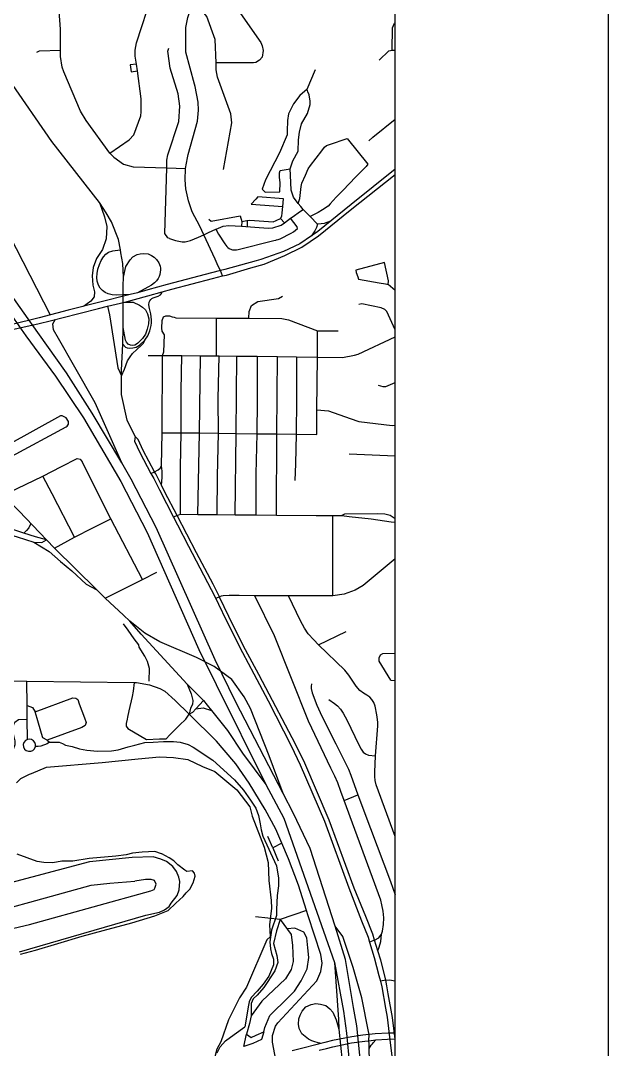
# Model space of a CAD drawing. Header units: millimetres. Extents: x 101 to 207, y 51 to 179.
# Drawn here: x 187.4 to 206.7, y 127.06 to 160.84 of the extents above; entities that cross this region are included whole.
import ezdxf

# ---------------------------------------------------------------- set-up
doc = ezdxf.new("R2010")
doc.units = ezdxf.units.MM
doc.header["$MEASUREMENT"] = 0
doc.layers.add('Streets', color=140, linetype='Continuous', true_color=0x00d7ff)
doc.layers.add('Waterline', color=70, linetype='Continuous', true_color=0x71ff00)

msp = doc.modelspace()

# ---------------------------------------------------------------- linework, layer by layer
for points in [[(100.697, 51.328), (206.696, 51.328), (206.696, 179.093), (100.697, 179.093)], [(107.697, 94.281), (199.696, 94.281), (199.696, 172.093), (107.697, 172.093)]]:
    msp.add_lwpolyline(points, close=True)
at = {"layer": 'Streets', "color": 4, "true_color": 0x00ffff}
for p, q in [((194.663, 154.245), (194.655, 154.082)), ((194.85, 154.068), (194.855, 154.275)), ((196.06, 154.193), (195.938, 154.34)), ((199.349, 152.893), (198.411, 152.643)), ((190.773, 152.124), (190.781, 152.409)), ((193.699, 152.367), (194.028, 152.453)), ((194.028, 152.453), (193.966, 152.629)), ((190.766, 151.314), (190.773, 152.124)), ((187.113, 151.143), (187.574, 150.489)), ((187.965, 150.596), (187.52, 151.229)), ((190.766, 150.762), (190.766, 151.314)), ((193.834, 149.827), (193.834, 151.062)), ((190.759, 150.209), (190.766, 150.762)), ((191.683, 145.967), (191.801, 146.025)), ((192.541, 144.589), (192.425, 144.532)), ((197.651, 141.947), (197.656, 144.589)), ((188.521, 143.511), (188.25, 143.792)), ((193.928, 141.916), (193.807, 141.864)), ((197.177, 140.34), (198.09, 140.779)), ((193.258, 140.188), (193.823, 139.037)), ((194.465, 138.458), (193.785, 139.851)), ((193.823, 139.037), (195.453, 135.749)), ((198.025, 135.226), (198.474, 135.419)), ((195.677, 133.669), (195.854, 133.248)), ((196.788, 131.621), (195.927, 131.318)), ((195.927, 131.318), (195.113, 131.404)), ((199.018, 130.648), (198.855, 130.582)), ((199.386, 129.325), (199.213, 129.3)), ((197.853, 127.724), (197.956, 126.668)), ((198.893, 125.435), (198.846, 127.085))]:
    msp.add_line(p, q, dxfattribs=at)
for points in [[(189.991, 154.865), (188.432, 156.864), (187.036, 158.883), (186.093, 160.444), (185.603, 161.158), (184.396, 162.57), (183.948, 163.026), (182.077, 164.746), (181.365, 165.519), (176.548, 170.59), (175.162, 172.093)], [(190.335, 156.481), (189.551, 157.557), (189.373, 157.862), (188.821, 159.158), (188.773, 159.303), (188.708, 159.659), (188.708, 160.55), (188.67, 161.145), (188.68, 162.252)], [(193.311, 162.236), (193.768, 162.091), (193.966, 161.963), (194.087, 161.851), (195.284, 160.115), (195.331, 160.01), (195.368, 159.854), (195.331, 159.637), (195.247, 159.532), (195.125, 159.465), (195.051, 159.448), (193.824, 159.453)], [(190.335, 156.481), (190.972, 156.922), (191.121, 157.083), (191.346, 157.707), (191.365, 157.845), (191.365, 158.262), (191.235, 159.187), (191.204, 159.408), (191.168, 159.664), (191.168, 159.866), (191.206, 160.105), (191.721, 161.697)], [(193.414, 153.805), (193.291, 154.083), (193.039, 154.562), (192.917, 154.923), (192.824, 155.307), (192.806, 155.607), (192.814, 155.981), (192.878, 156.327), (192.899, 156.438), (193.208, 157.533), (193.245, 157.895), (193.236, 158.157), (193.133, 158.668), (193.112, 158.744), (192.824, 159.804), (192.824, 160.605), (192.889, 160.939), (193.002, 161.279)], [(194.068, 155.947), (194.339, 157.478), (194.302, 157.778), (193.871, 158.974), (193.824, 159.214), (193.824, 159.453), (193.788, 160.21), (193.516, 160.973), (193.432, 161.078), (193.245, 161.201), (193.002, 161.279)], [(199.597, 159.866), (199.605, 160.6), (199.68, 160.756), (199.696, 160.772)], [(187.932, 159.804), (188.025, 159.848), (188.708, 159.86)], [(192.291, 153.682), (192.234, 153.705), (192.132, 153.85), (192.206, 156.003), (192.206, 156.248), (192.234, 156.426), (192.6, 157.523), (192.628, 158.023), (192.572, 158.429), (192.309, 159.269), (192.234, 159.832), (192.273, 159.932)], [(199.175, 159.542), (199.494, 159.838), (199.597, 159.866), (199.696, 159.867)], [(191.204, 159.408), (190.997, 159.385), (191.028, 159.157), (191.235, 159.187)], [(196.249, 155.973), (196.334, 156.233), (196.509, 156.55), (196.521, 156.924), (196.555, 157.178), (196.628, 157.45), (196.815, 157.783), (196.905, 158.083), (196.905, 158.196), (196.877, 158.4), (196.832, 158.502), (196.809, 158.587), (197.087, 159.232)], [(196.809, 158.587), (196.566, 158.377), (196.362, 158.1), (196.193, 157.778), (196.159, 157.557), (196.148, 157.201), (196.148, 157.082), (195.898, 156.494), (195.44, 155.611), (195.333, 155.306), (195.429, 155.204), (195.91, 155.21), (195.921, 155.504), (195.898, 155.696), (195.898, 155.838), (195.927, 155.917), (196.249, 155.973)], [(198.829, 156.893), (198.961, 157.005), (199.696, 157.597)], [(196.51, 154.834), (196.568, 154.999), (196.617, 155.386), (196.631, 155.497), (196.75, 155.765), (196.84, 155.969), (196.92, 156.075), (197.104, 156.317), (197.288, 156.558), (197.38, 156.679), (197.443, 156.734), (197.546, 156.768), (198.124, 156.96), (198.8, 156.122), (198.741, 156.045), (198.613, 155.914), (198.405, 155.701), (197.975, 155.259), (197.763, 155.042), (197.563, 154.816), (197.499, 154.744), (197.317, 154.627), (197.167, 154.531), (196.912, 154.4)], [(190.335, 156.481), (190.458, 156.349), (190.785, 156.125), (191.103, 156.037), (192.206, 156.003), (192.814, 155.981)], [(199.696, 155.953), (198.249, 154.798), (197.163, 153.912), (196.95, 153.767), (196.563, 153.502), (196.033, 153.254), (195.287, 152.996), (195.136, 152.952), (194.111, 152.664), (193.966, 152.629)], [(194.028, 152.453), (194.166, 152.478), (194.961, 152.713), (195.399, 152.835), (196.081, 153.127), (196.632, 153.395), (197.178, 153.766), (198.225, 154.608), (199.696, 155.782)], [(197.149, 154.154), (196.912, 154.4), (196.677, 154.635), (196.597, 154.731), (196.51, 154.834), (196.36, 155.04), (196.283, 155.272), (196.261, 155.758), (196.249, 155.973)], [(186.331, 155.52), (186.526, 154.765), (187.258, 153.354), (188.373, 151.172)], [(189.991, 154.865), (190.162, 154.393), (190.23, 154.072), (190.211, 153.666), (190.09, 153.323), (189.899, 153.024), (189.789, 152.734), (189.748, 152.452), (189.775, 152.15), (189.829, 151.928), (189.815, 151.768), (189.711, 151.62), (189.465, 151.454)], [(190.677, 153.309), (190.616, 153.654), (190.392, 154.227), (190.214, 154.528), (189.991, 154.865)], [(193.585, 154.317), (193.658, 154.247), (194.611, 154.423), (194.663, 154.245), (194.825, 154.274), (194.925, 154.278), (195.69, 154.229), (195.788, 154.268), (195.938, 154.34), (195.972, 154.413), (195.99, 154.525), (196.009, 154.728), (196.029, 154.983), (195.191, 155.047), (195.127, 154.977), (194.971, 154.807), (196.009, 154.728)], [(187.52, 151.229), (185.678, 153.821), (185.261, 154.468)], [(192.291, 153.682), (192.487, 153.611), (192.703, 153.571), (192.806, 153.577), (192.975, 153.618), (193.247, 153.723), (193.414, 153.805), (193.572, 153.875), (193.816, 153.985), (193.824, 153.988), (194.049, 154.083), (194.237, 154.111), (194.655, 154.082), (195.528, 154.022), (195.686, 154.028), (195.958, 154.117), (196.06, 154.193), (196.267, 154.348), (196.313, 154.384), (196.591, 154.576), (196.677, 154.635)], [(193.816, 153.985), (193.897, 153.823), (194.109, 153.503), (194.169, 153.421), (194.2, 153.388), (194.247, 153.356), (194.321, 153.323), (194.363, 153.311), (194.415, 153.306), (194.486, 153.306), (194.546, 153.315), (195.666, 153.607), (195.712, 153.618), (195.777, 153.626), (195.806, 153.635), (195.853, 153.646), (195.928, 153.675), (196.28, 153.856), (196.355, 153.895), (196.493, 154.013), (196.484, 154.067), (196.267, 154.348)], [(197.149, 154.154), (197.113, 154.044), (197.065, 153.937), (196.95, 153.767)], [(197.572, 154.246), (197.37, 154.176), (197.271, 154.161), (197.149, 154.154)], [(193.966, 152.629), (193.888, 152.773), (193.784, 152.999), (193.414, 153.805)], [(190.995, 151.839), (190.556, 151.823), (190.413, 151.834), (190.278, 151.865), (190.18, 151.905), (190.089, 151.973), (190.019, 152.054), (189.955, 152.154), (189.921, 152.277), (189.908, 152.405), (189.918, 152.528), (189.943, 152.677), (189.993, 152.828), (190.051, 152.961), (190.123, 153.081), (190.204, 153.169), (190.291, 153.238), (190.434, 153.274), (190.505, 153.284), (190.677, 153.309)], [(190.781, 152.409), (190.756, 152.856), (190.694, 153.213), (190.677, 153.309)], [(190.781, 152.409), (190.861, 152.757), (190.996, 152.981), (191.089, 153.079), (191.224, 153.16), (191.327, 153.183), (191.442, 153.19), (191.589, 153.174), (191.705, 153.124), (191.789, 153.071), (191.866, 152.99), (191.941, 152.882), (191.983, 152.772), (191.992, 152.711), (191.996, 152.653), (191.989, 152.574), (191.974, 152.502), (191.948, 152.433), (191.918, 152.37), (191.865, 152.288), (191.8, 152.222), (191.699, 152.144), (191.579, 152.078), (191.238, 151.9)], [(198.411, 152.643), (198.42, 152.568), (198.472, 152.424), (198.499, 152.351), (199.168, 152.227), (199.379, 152.191), (199.467, 152.167), (199.476, 152.296), (199.349, 152.893)], [(193.966, 152.629), (193.674, 152.553), (192.213, 152.167), (191.584, 151.992), (191.238, 151.9), (190.995, 151.839), (189.962, 151.583), (188.968, 151.325), (188.018, 151.081), (187.083, 150.847), (185.908, 150.524), (185.449, 150.398), (185.301, 150.294)], [(188.415, 150.994), (188.754, 151.081), (189.957, 151.388), (190.259, 151.456), (190.828, 151.592), (191.575, 151.798), (192.049, 151.931), (192.369, 152.021), (193.699, 152.367)], [(199.696, 151.971), (199.467, 152.167)], [(190.718, 149.17), (190.818, 149.396), (190.916, 149.667), (190.995, 149.8), (191.071, 149.904), (191.358, 150.164), (191.434, 150.248), (191.48, 150.34), (191.577, 150.491), (191.65, 150.65), (191.691, 150.829), (191.695, 150.917), (191.697, 151.01), (191.677, 151.211), (191.632, 151.383), (191.613, 151.499), (191.619, 151.592), (191.642, 151.634), (191.676, 151.674), (191.708, 151.708), (191.755, 151.738), (191.923, 151.789), (191.99, 151.83), (192.03, 151.873), (192.049, 151.931)], [(194.891, 151.062), (194.901, 151.284), (194.984, 151.485), (195.19, 151.618), (195.863, 151.713), (195.995, 151.786)], [(190.259, 151.456), (190.318, 151.174), (190.591, 149.437), (190.718, 149.17)], [(190.828, 151.592), (191.096, 151.589), (191.302, 151.491), (191.4, 151.429), (191.5, 151.342), (191.57, 151.206), (191.608, 151.045), (191.605, 150.882), (191.559, 150.7), (191.498, 150.537), (191.403, 150.395), (191.251, 150.243), (191.206, 150.207), (191.156, 150.184), (191.089, 150.171), (191.01, 150.184), (190.934, 150.211), (190.881, 150.274), (190.847, 150.346), (190.766, 150.762)], [(199.696, 150.688), (199.428, 151.284), (199.353, 151.351), (199.241, 151.401), (198.605, 151.541), (198.502, 151.513)], [(190.73, 146.316), (189.851, 148.29), (189.183, 149.459), (188.651, 150.402), (188.488, 150.681), (188.464, 150.882), (188.55, 151.029)], [(192.057, 149.838), (192.104, 149.961), (192.123, 150.514), (192.051, 150.639), (192.042, 150.734), (192.048, 150.984), (192.097, 151.106), (192.166, 151.142), (192.294, 151.145), (192.377, 151.112), (192.439, 151.093), (192.501, 151.081)], [(192.501, 151.081), (193.834, 151.062), (194.891, 151.062), (195.976, 151.05), (196.191, 151.011), (197.146, 150.655), (197.829, 150.645)], [(188.25, 143.792), (187.352, 144.724), (186.867, 145.206), (186.248, 145.865), (186.108, 145.988), (185.668, 146.46), (185.368, 146.833), (185.116, 147.211), (184.863, 147.639), (184.703, 147.885), (184.438, 148.4), (184.059, 149.214), (183.77, 149.876), (183.629, 150.317), (183.574, 150.478), (183.494, 150.75)], [(185.301, 150.294), (185.449, 150.256), (187.122, 150.696), (187.974, 150.881), (188.415, 150.994)], [(187.574, 150.489), (188.551, 149.157), (189.467, 147.789), (190.688, 145.705), (191.561, 144.032), (193.258, 140.188)], [(193.785, 139.851), (191.856, 144.19), (191.035, 145.779), (190.73, 146.316), (189.755, 147.949), (188.909, 149.273), (187.965, 150.596)], [(190.759, 150.209), (190.844, 150.11), (190.903, 150.089), (190.979, 150.08), (191.083, 150.088), (191.196, 150.113), (191.31, 150.179), (191.48, 150.34)], [(197.13, 147.251), (197.13, 148.057), (197.146, 149.787), (197.146, 150.655)], [(197.146, 149.787), (197.968, 149.777), (198.361, 149.848), (198.483, 149.888), (199.696, 150.454)], [(191.166, 147.179), (190.901, 147.712), (190.72, 148.556), (190.718, 149.17), (190.718, 149.356), (190.759, 150.209)], [(191.594, 149.84), (191.973, 149.843), (192.057, 149.838), (192.693, 149.838), (193.311, 149.833), (193.834, 149.827), (193.918, 149.826), (194.499, 149.821), (195.168, 149.819), (195.837, 149.809), (196.464, 149.799), (197.146, 149.787)], [(192.031, 146.213), (192.051, 147.3), (192.057, 149.838)], [(192.646, 144.629), (192.653, 146.176), (192.668, 147.296), (192.669, 148.682), (192.693, 149.838)], [(193.217, 144.623), (193.276, 147.296), (193.311, 149.833)], [(193.858, 144.618), (193.869, 145.88), (193.894, 147.29), (193.883, 148.419), (193.918, 149.826)], [(194.443, 144.613), (194.483, 147.278), (194.499, 149.821)], [(195.168, 149.819), (195.165, 148.353), (195.157, 147.273), (195.126, 145.953), (195.125, 144.607)], [(195.798, 144.596), (195.812, 147.268), (195.837, 149.809)], [(196.464, 149.799), (196.454, 148.399), (196.451, 147.253), (196.422, 146.281), (196.408, 145.735)], [(199.138, 148.87), (199.297, 148.819), (199.391, 148.824), (199.696, 148.948)], [(197.13, 148.057), (197.505, 148.024), (198.215, 147.774), (198.505, 147.673), (199.6, 147.539), (199.696, 147.552)], [(192.051, 147.3), (192.668, 147.296), (193.276, 147.296), (193.894, 147.29), (194.483, 147.278), (195.157, 147.273), (195.812, 147.268), (196.451, 147.253), (196.475, 147.256), (197.13, 147.251)], [(191.166, 147.179), (191.144, 147.028), (191.32, 146.653), (191.683, 145.967), (191.774, 145.796), (191.958, 145.425), (192.425, 144.532), (192.556, 144.283), (192.916, 143.577), (193.658, 142.162), (193.807, 141.864), (193.903, 141.672), (194.155, 141.146), (194.681, 140.091), (195.059, 139.385), (195.531, 138.499), (196.283, 137.019), (196.575, 136.403), (197.375, 134.555), (198.174, 132.366), (198.596, 131.278), (198.808, 130.741), (198.855, 130.582), (199.006, 130.071), (199.159, 129.485), (199.213, 129.3)], [(199.129, 130.297), (199.018, 130.648), (198.967, 130.842), (198.736, 131.425), (198.347, 132.351), (197.533, 134.584), (196.727, 136.453), (196.431, 137.077), (195.343, 139.131), (195.217, 139.367), (194.782, 140.177), (194.385, 140.977), (193.943, 141.888), (193.928, 141.916), (193.719, 142.331), (193.175, 143.361), (192.541, 144.589), (192.142, 145.349), (192.027, 145.581), (191.839, 145.954), (191.801, 146.025), (191.428, 146.725), (191.266, 147.085), (191.166, 147.179)], [(198.188, 146.616), (199.696, 146.548)], [(186.867, 145.206), (187.013, 145.337), (188.128, 145.881), (188.745, 146.193), (189.26, 146.46), (189.353, 146.438), (189.428, 146.349)], [(191.402, 142.487), (190.363, 144.479), (189.428, 146.349)], [(191.801, 146.025), (191.921, 146.083), (191.983, 146.145), (192.031, 146.213)], [(192.027, 145.581), (192.046, 145.836), (192.046, 146.04), (192.031, 146.213)], [(189.167, 143.878), (188.437, 145.298), (188.128, 145.881)], [(188.25, 143.792), (187.891, 143.886), (187.513, 144.006), (187.245, 144.09), (186.36, 144.354), (185.639, 144.535), (185.242, 144.591), (185.137, 144.6), (184.84, 144.622), (184.262, 144.645), (183.876, 144.645), (183.423, 144.606), (183.049, 144.547), (182.534, 144.441), (182.403, 144.409), (181.593, 144.216), (180.412, 143.945), (180.33, 143.8)], [(192.541, 144.589), (192.646, 144.629), (193.217, 144.623), (193.858, 144.618), (194.443, 144.613), (195.125, 144.607), (195.798, 144.596)], [(195.798, 144.596), (197.108, 144.584), (197.656, 144.589), (197.945, 144.585)], [(199.696, 144.477), (199.528, 144.587), (199.359, 144.634), (199.121, 144.642), (198.039, 144.632), (197.945, 144.585)], [(197.945, 144.585), (198.183, 144.549), (198.909, 144.475), (199.568, 144.373), (199.696, 144.363)], [(180.33, 143.8), (180.452, 143.764), (181.818, 144.078), (182.447, 144.232), (182.526, 144.252), (183.081, 144.366), (183.474, 144.425), (183.915, 144.464), (184.313, 144.464), (184.581, 144.45), (184.911, 144.433), (185.225, 144.407), (185.573, 144.362), (185.954, 144.263), (186.352, 144.165), (187.293, 143.886), (187.836, 143.713)], [(187.739, 144.322), (187.677, 144.177), (187.601, 144.098), (187.513, 144.006)], [(188.521, 143.511), (189.167, 143.878), (189.775, 144.184), (190.363, 144.479)], [(187.836, 143.713), (188.104, 143.704), (188.25, 143.792)], [(187.836, 143.713), (188.337, 143.4), (188.718, 143.076), (189.085, 142.768), (189.551, 142.328), (189.905, 142.144)], [(190.991, 141.113), (190.777, 141.314), (190.177, 141.876), (189.905, 142.144), (188.521, 143.511)], [(199.696, 143.165), (198.652, 142.293), (198.381, 142.131), (198.025, 142.002), (197.651, 141.947), (196.201, 141.947), (195.088, 141.953), (194.576, 141.958), (194.428, 141.96), (194.247, 141.962), (194.047, 141.952), (193.991, 141.94), (193.928, 141.916)], [(190.177, 141.876), (190.813, 142.186), (191.402, 142.487), (191.87, 142.722)], [(199.252, 130.842), (199.278, 130.935), (199.314, 131.155), (199.323, 131.372), (199.299, 131.598), (199.264, 131.8), (199.224, 131.953), (198.025, 135.226), (197.912, 135.521), (197.812, 135.805), (197.718, 136.03), (197.585, 136.295), (196.853, 137.837), (195.733, 140.64), (195.088, 141.953)], [(199.696, 134.043), (199.078, 135.744), (199.044, 135.881), (199.027, 136.02), (199.025, 136.154), (199.054, 136.693), (199.129, 137.679), (199.129, 137.787), (199.118, 137.89), (199.094, 138.045), (199.039, 138.328), (198.996, 138.441), (198.934, 138.54), (198.862, 138.619), (198.763, 138.686), (198.654, 138.751), (198.536, 138.845), (198.418, 138.988), (198.172, 139.339), (198.041, 139.505), (197.177, 140.34), (197.026, 140.5), (196.841, 140.705), (196.721, 140.888), (196.594, 141.127), (196.201, 141.947)], [(191.627, 139.147), (191.629, 139.566), (191.57, 139.797), (191.482, 139.968), (191.3, 140.267), (191.288, 140.337), (191.132, 140.536), (190.931, 140.822), (190.781, 141.029)], [(196.026, 135.454), (195.567, 136.693), (194.946, 138.25), (194.746, 138.629), (194.336, 139.197), (193.757, 139.629), (193.178, 139.923), (191.968, 140.439), (191.484, 140.723), (190.991, 141.113)], [(193.405, 138.511), (192.87, 139.049), (191.365, 140.695), (190.991, 141.113)], [(199.559, 139.177), (199.175, 139.8), (199.175, 139.917), (199.213, 140.006)], [(199.213, 140.006), (199.297, 140.055), (199.696, 140.061)], [(182.871, 138.648), (183.115, 138.71), (183.316, 138.761), (184.827, 139.088), (185.696, 139.143), (186.342, 139.154), (187.605, 139.143)], [(187.605, 139.143), (191.128, 139.099), (191.206, 139.098), (191.636, 139.027)], [(187.626, 137.232), (187.618, 137.897), (187.617, 138.346), (187.605, 139.143)], [(191.128, 139.099), (191.099, 138.816), (191.062, 138.644), (190.958, 138.174), (190.912, 137.961), (190.899, 137.902), (190.869, 137.757), (190.872, 137.672), (190.922, 137.593), (191.537, 137.227), (191.967, 137.248), (192.178, 137.257), (192.306, 137.386), (192.487, 137.569), (192.618, 137.701), (192.826, 137.898), (192.938, 138.06)], [(191.636, 139.027), (191.973, 138.909), (192.141, 138.815), (192.471, 138.513), (192.938, 138.06)], [(192.87, 139.049), (192.999, 138.733), (193.059, 138.513), (193.047, 138.376), (192.984, 138.262), (192.938, 138.06)], [(196.954, 139.06), (196.941, 138.974), (196.941, 138.902), (196.978, 138.761), (197.129, 138.359), (197.231, 138.123), (197.398, 137.774), (197.747, 137.093), (198.076, 136.436), (198.165, 136.258), (198.24, 136.061), (198.474, 135.419), (198.888, 134.314), (199.539, 132.568), (199.696, 132.13)], [(199.559, 139.177), (199.696, 139.174)], [(192.938, 138.06), (193.061, 138.131), (193.157, 138.239), (193.405, 138.511)], [(193.405, 138.511), (193.532, 138.364), (193.668, 138.185)], [(197.52, 138.542), (197.703, 138.414), (197.802, 138.334), (197.902, 138.223), (197.989, 138.1), (198.122, 137.856), (198.493, 137.083), (198.583, 136.919), (198.652, 136.817), (198.727, 136.761), (198.819, 136.722), (199.054, 136.693)], [(187.617, 138.346), (187.798, 138.28), (187.876, 138.142)], [(193.157, 138.239), (193.395, 138.269), (193.668, 138.185)], [(193.668, 138.185), (194.19, 137.524), (194.683, 136.787), (195.453, 135.749)], [(198.695, 98.911), (197.972, 102.275), (197.319, 105.306), (196.836, 107.731), (196.741, 108.393), (196.689, 108.899), (196.678, 109.572), (196.72, 110.309), (197.088, 112.982), (197.93, 118.632), (198.418, 122.006), (198.52, 123.03), (198.577, 123.921), (198.609, 125.34), (198.545, 126.759), (198.44, 127.834), (198.334, 128.432), (198.071, 130.01), (197.723, 131.101), (196.91, 133.649), (196.362, 134.807), (196.026, 135.454), (194.465, 138.458)], [(186.639, 135.778), (186.843, 136.225), (187.128, 136.79), (187.228, 137.064), (187.225, 137.188), (187.183, 137.363), (187.148, 137.506), (187.151, 137.65), (187.209, 137.805), (187.336, 137.884), (187.618, 137.897)], [(195.778, 126.711), (195.744, 126.889), (195.667, 127.292), (195.667, 127.509), (195.77, 127.815), (195.845, 127.932), (197.126, 129.312), (197.258, 129.612), (197.296, 129.885), (197.258, 130.169), (196.847, 131.437), (196.788, 131.621), (196.528, 132.444), (196.201, 133.318), (195.981, 133.823), (195.78, 134.285), (195.425, 134.937), (194.901, 135.793), (194.471, 136.428), (194.403, 136.507), (193.834, 137.173), (192.938, 138.06)], [(188.278, 137.214), (188.35, 137.142), (188.514, 137.145), (188.666, 137.142), (188.784, 137.102), (188.876, 137.047), (189.1, 136.997), (189.337, 136.925), (189.58, 136.879), (189.925, 136.853), (190.382, 136.863), (190.609, 136.895), (190.935, 136.991), (191.152, 137.05), (191.481, 137.132), (191.757, 137.142), (192.095, 137.162), (192.421, 137.168), (192.645, 137.142), (192.908, 137.063), (193.062, 136.981), (193.713, 136.55), (194.427, 135.905), (194.717, 135.567), (194.952, 135.238), (195.126, 134.972), (195.208, 134.732), (195.264, 134.459), (195.297, 134.262), (195.353, 134.061), (195.8, 133.081), (195.873, 132.683), (195.866, 132.424), (195.827, 132.114), (195.803, 131.654), (195.797, 131.457), (195.639, 130.976), (195.58, 130.588), (195.606, 130.358), (195.639, 130.207), (195.705, 130.023), (195.705, 129.838), (195.553, 129.457), (195.369, 129.201), (195.172, 128.964), (194.968, 128.76), (194.902, 128.615), (194.869, 128.451), (194.83, 128.175), (194.766, 127.797)], [(188.35, 137.142), (188.272, 137.089), (188.069, 137.013), (187.978, 136.998), (187.887, 136.997)], [(195.453, 135.749), (196.047, 134.649), (197.703, 129.905), (197.998, 128.316), (198.103, 127.59), (198.261, 125.833), (198.259, 125.028), (198.268, 123.949), (198.221, 123.236), (198.1, 122.101), (197.566, 118.656), (196.771, 113.15), (196.331, 110.267), (196.299, 109.141), (196.341, 108.488), (196.447, 107.72), (196.898, 105.685), (197.656, 102.149), (198.14, 99.897), (198.359, 98.795)], [(195.981, 133.823), (195.677, 133.669), (195.522, 134.048)], [(187.371, 130.258), (191.519, 131.462), (191.96, 131.561), (192.129, 131.644), (192.278, 131.746), (192.347, 131.854), (192.543, 132.104), (192.608, 132.294), (192.628, 132.573), (192.6, 132.711), (192.525, 132.895), (192.403, 133.056), (192.188, 133.229), (192.01, 133.301), (191.757, 133.378), (191.065, 133.352), (189.662, 133.211), (186.742, 132.438)], [(184.208, 131.813), (184.556, 131.448), (184.883, 131.187), (185.088, 131.065), (185.425, 130.925), (185.855, 130.842), (186.316, 130.844), (186.67, 130.895), (186.959, 130.986), (187.118, 131.019), (187.18, 131.039), (187.697, 131.162), (187.888, 131.216), (191.674, 132.263), (191.785, 132.308), (191.814, 132.354), (191.855, 132.477), (191.801, 132.607), (191.69, 132.631), (191.498, 132.638), (191.156, 132.578)], [(187.148, 131.735), (187.711, 131.891), (189.717, 132.448), (190.327, 132.518), (191.156, 132.578)], [(195.927, 131.318), (195.799, 130.95), (195.703, 130.532), (195.818, 130.144), (195.845, 129.907), (195.749, 129.634), (195.391, 129.088), (195.164, 128.838), (195.039, 128.72), (194.967, 128.559), (194.97, 128.263), (194.973, 128.154), (194.914, 127.902), (194.816, 127.551), (194.968, 127.445), (195.135, 127.528), (195.383, 127.638), (195.42, 127.773), (195.585, 128.164), (196.197, 128.773)], [(195.927, 131.318), (196.288, 130.834), (196.322, 130.466), (196.348, 129.947), (196.279, 129.683), (196.095, 129.371), (195.325, 128.641), (194.973, 128.154)], [(198.608, 128.748), (198.315, 129.744), (197.978, 130.76), (197.723, 131.101)], [(196.197, 128.773), (196.392, 128.968), (196.616, 129.303), (196.806, 129.698), (196.859, 130.073), (196.833, 130.395), (196.8, 130.717), (196.701, 130.908), (196.405, 131.033), (196.149, 131.02)], [(199.018, 130.648), (199.157, 130.715), (199.252, 130.842)], [(199.129, 130.297), (199.167, 130.417), (199.229, 130.602), (199.252, 130.842)], [(199.386, 129.325), (199.349, 129.512), (199.222, 129.985), (199.129, 130.297)], [(197.703, 129.905), (197.834, 128.033), (197.853, 127.724)], [(199.213, 129.3), (199.254, 129.109), (199.38, 128.411), (199.435, 128.117), (199.548, 127.189), (199.613, 126.666)], [(199.386, 129.325), (199.516, 129.336), (199.696, 129.31)], [(199.696, 127.394), (199.606, 128.105), (199.466, 128.877), (199.42, 129.14), (199.386, 129.325)], [(198.839, 127.544), (198.818, 127.649), (198.608, 128.748)], [(197.291, 127.252), (197.166, 127.277), (197.031, 127.313), (196.967, 127.34), (196.854, 127.388), (196.63, 127.569), (196.546, 127.739), (196.524, 127.885), (196.533, 128.062), (196.577, 128.179), (196.645, 128.315), (196.767, 128.453), (196.938, 128.535), (197.093, 128.558), (197.247, 128.542), (197.419, 128.495), (197.556, 128.384), (197.65, 128.274), (197.756, 128.022), (197.853, 127.724)], [(193.853, 126.943), (193.955, 127.144), (194.133, 127.341), (194.297, 127.453), (194.685, 127.739), (194.766, 127.797)], [(195.383, 127.638), (195.312, 127.378), (195.029, 127.249), (194.731, 127.149), (194.816, 127.551)], [(199.696, 127.593), (199.471, 127.589), (199.041, 127.569), (198.636, 127.519), (198.271, 127.469), (197.645, 127.349)], [(197.654, 127.138), (198.265, 127.268), (198.706, 127.329), (198.838, 127.342), (199.058, 127.374), (199.44, 127.393), (199.696, 127.398)], [(198.846, 127.085), (198.841, 127.238), (198.838, 127.342), (198.839, 127.544)], [(198.846, 127.085), (198.91, 127.192), (198.95, 127.239), (198.976, 127.271), (199.058, 127.374)], [(197.645, 127.349), (197.391, 127.278), (196.713, 127.104), (196.313, 127.009)], [(197.208, 127.026), (197.44, 127.085), (197.654, 127.138)]]:
    msp.add_lwpolyline(points, dxfattribs=at)
for points in [[(186.997, 146.777), (187.118, 146.533), (188.896, 147.5), (188.933, 147.518), (188.971, 147.589), (188.971, 147.673), (188.904, 147.796), (188.773, 147.862), (188.708, 147.862), (186.997, 146.905)], [(187.876, 138.142), (189.119, 138.602), (189.212, 138.589), (189.277, 138.543), (189.33, 138.398), (189.5, 137.938), (189.553, 137.793), (189.521, 137.688), (189.409, 137.629), (188.278, 137.214), (188.133, 137.287), (188.089, 137.432), (187.943, 137.921)], [(187.626, 137.232), (187.56, 137.194), (187.513, 137.135), (187.491, 137.063), (187.497, 136.987), (187.53, 136.919), (187.587, 136.869), (187.658, 136.843), (187.734, 136.844), (187.803, 136.874), (187.857, 136.928), (187.887, 136.997), (187.89, 137.068), (187.869, 137.135), (187.825, 137.191), (187.765, 137.228), (187.696, 137.242)]]:
    msp.add_lwpolyline(points, close=True, dxfattribs=at)
at = {"layer": 'Waterline', "color": 3, "true_color": 0x00ff00}
for points in [[(187.267, 135.811), (187.416, 135.947), (187.693, 136.096), (187.762, 136.117), (188.251, 136.323), (190.085, 136.477), (191.263, 136.593), (191.958, 136.661), (192.424, 136.639), (192.891, 136.573), (193.371, 136.341), (193.782, 136.183), (194.495, 135.583), (194.927, 135.024), (195.005, 134.714), (195.398, 133.701), (195.526, 133.192), (195.547, 132.606), (195.632, 131.949), (195.633, 131.693), (195.569, 131.151), (195.589, 130.747), (195.483, 130.651), (194.823, 129.095), (194.59, 128.747), (194.228, 128.028), (193.972, 127.304), (193.845, 127.068), (193.717, 126.563)], [(187.403, 130.188), (187.892, 130.316), (188.624, 130.532), (189.426, 130.777), (190.116, 130.964), (191.056, 131.217), (191.812, 131.437), (192.252, 131.613), (192.502, 131.863), (192.736, 132.072), (192.842, 132.196), (192.956, 132.322), (193.064, 132.526), (193.132, 132.748), (193.108, 132.841), (193.048, 132.919), (192.861, 132.896), (192.79, 132.939), (192.563, 133.113), (192.437, 133.25), (192.275, 133.344), (192.044, 133.472), (192.028, 133.481), (191.807, 133.55), (191.391, 133.533), (191.081, 133.495), (190.868, 133.448), (190.533, 133.403), (189.657, 133.326), (189.119, 133.234), (188.758, 133.241), (188.459, 133.184), (188.161, 133.192), (187.949, 133.222), (187.288, 133.469)]]:
    msp.add_lwpolyline(points, dxfattribs=at)

doc.saveas('drawing.dxf')
